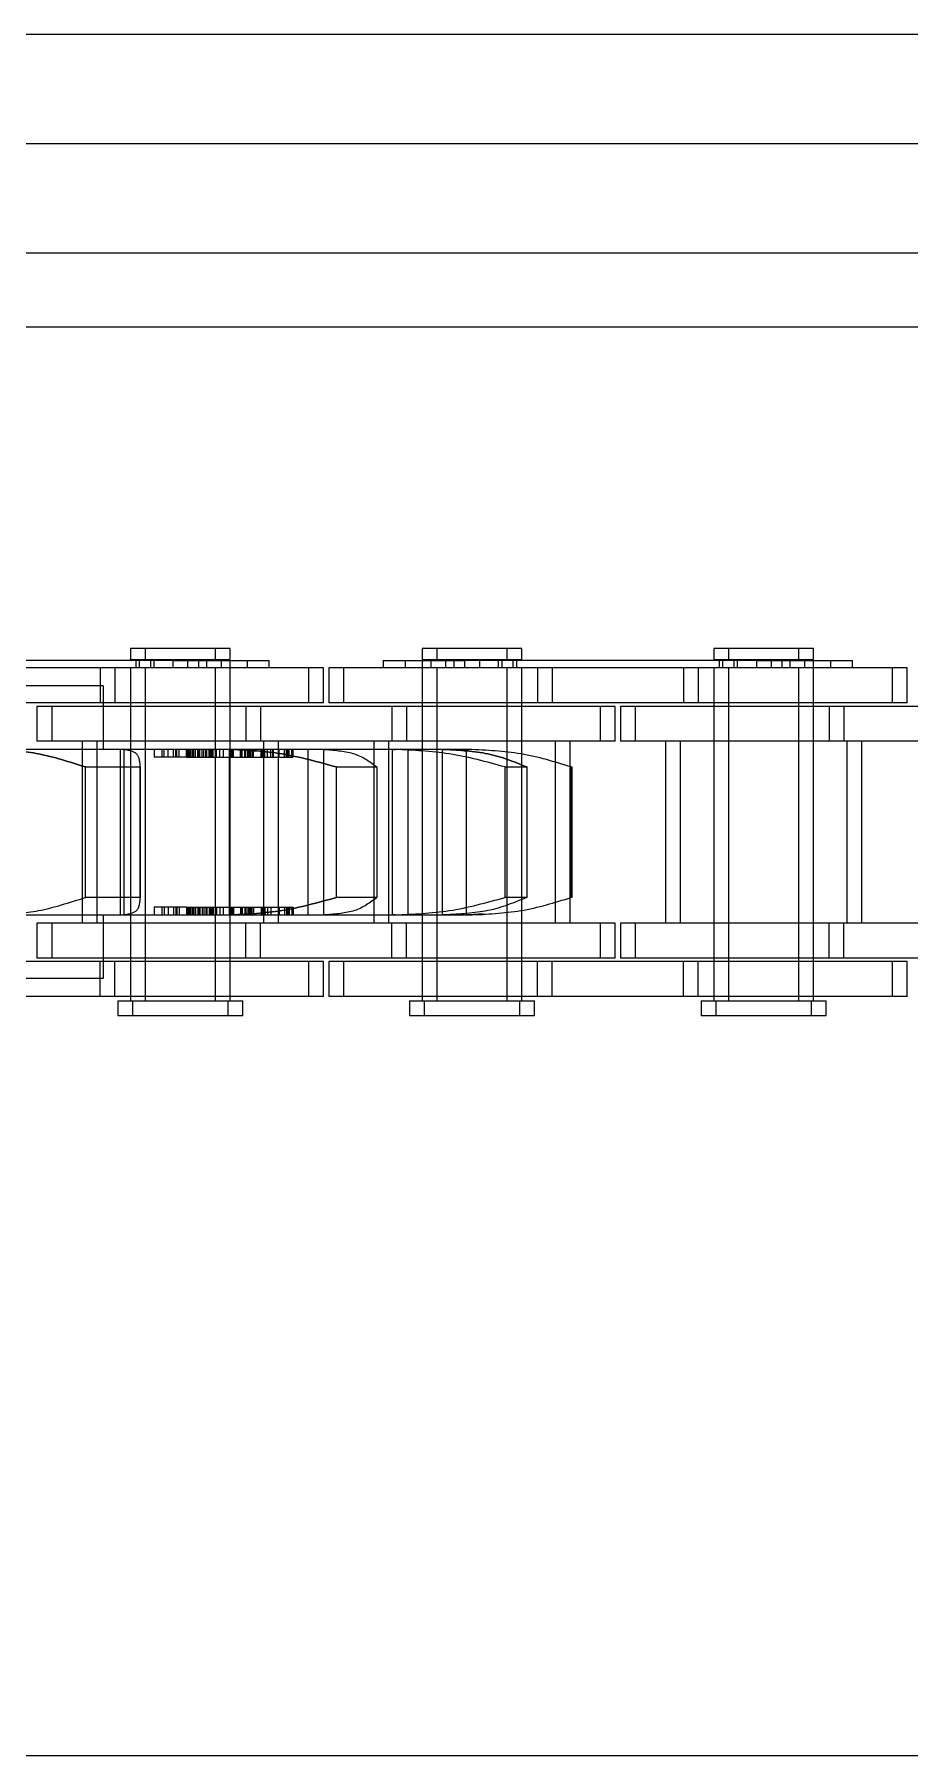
# Model space of a CAD drawing. Header units: metres. Extents: x 0 to 21025, y 0 to 14850.
# Drawn here: x 3559.6 to 3597.7, y 9261.1 to 9336.1 of the extents above; entities that cross this region are included whole.
import ezdxf

# ---------------------------------------------------------------- set-up
doc = ezdxf.new("R2010")
doc.units = ezdxf.units.M
doc.header["$LTSCALE"] = 25
doc.linetypes.add('HIDDEN2', pattern=[4.7625, 3.175, -1.5875])
doc.layers.add('SL4', color=4, linetype='Continuous')
doc.layers.add('ST1', color=7, linetype='HIDDEN2')

msp = doc.modelspace()

# ---------------------------------------------------------------- linework, layer by layer
at = {"layer": 'SL4'}
for p, q in [((4205.539, 9336.149), (2880.564, 9336.149)), ((2880.564, 9326.624), (4205.539, 9326.624)), ((2880.564, 9261.149), (4205.539, 9261.149))]:
    msp.add_line(p, q, dxfattribs=at)
at = {"layer": 'ST1'}
for p, q in [((4205.539, 9331.386), (2880.564, 9331.386)), ((2880.564, 9326.624), (4205.539, 9326.624)), ((4205.539, 9323.386), (2880.564, 9323.386)), ((3567.475, 9309.384), (3563.785, 9309.384)), ((3563.785, 9309.384), (3563.785, 9308.91)), ((3564.424, 9309.384), (3564.424, 9308.91)), ((3568.114, 9309.384), (3567.475, 9309.384)), ((3567.475, 9308.91), (3567.475, 9309.384)), ((3568.114, 9308.91), (3568.114, 9309.384)), ((3580.175, 9309.384), (3576.485, 9309.384)), ((3576.485, 9309.384), (3576.485, 9308.91)), ((3577.124, 9309.384), (3577.124, 9308.91)), ((3580.814, 9309.384), (3580.175, 9309.384)), ((3580.175, 9308.91), (3580.175, 9309.384)), ((3580.814, 9308.91), (3580.814, 9309.384)), ((3592.875, 9309.384), (3589.185, 9309.384)), ((3589.185, 9309.384), (3589.185, 9308.91)), ((3589.824, 9309.384), (3589.824, 9308.91)), ((3593.514, 9309.384), (3592.875, 9309.384)), ((3592.875, 9308.91), (3592.875, 9309.384)), ((3593.514, 9308.91), (3593.514, 9309.384)), ((3565.63, 9308.873), (3552.93, 9308.873)), ((3562.455, 9308.541), (3556.105, 9308.541)), ((3562.455, 9308.541), (3562.455, 9307.021)), ((3571.55, 9308.541), (3562.455, 9308.541)), ((3563.094, 9308.541), (3563.094, 9307.021)), ((3563.785, 9308.91), (3567.475, 9308.91)), ((3563.785, 9308.541), (3563.785, 9307.021)), ((3563.785, 9308.541), (3563.785, 9294.042)), ((3564.011, 9308.873), (3564.011, 9308.541)), ((3564.154, 9308.91), (3564.154, 9308.541)), ((3564.424, 9308.541), (3564.424, 9307.021)), ((3564.424, 9308.541), (3564.424, 9294.042)), ((3564.65, 9308.873), (3564.65, 9308.541)), ((3564.793, 9308.91), (3564.793, 9308.541)), ((3565.63, 9308.873), (3565.63, 9308.541)), ((3565.63, 9308.873), (3568.861, 9308.873)), ((3566.269, 9308.873), (3566.269, 9308.541)), ((3566.737, 9308.873), (3566.737, 9308.541)), ((3567.106, 9308.541), (3567.106, 9308.91)), ((3567.475, 9308.91), (3568.114, 9308.91)), ((3567.475, 9307.021), (3567.475, 9308.541)), ((3567.475, 9294.042), (3567.475, 9308.541)), ((3567.745, 9308.541), (3567.745, 9308.91)), ((3568.114, 9307.021), (3568.114, 9308.873)), ((3568.114, 9294.042), (3568.114, 9308.541)), ((3568.861, 9308.873), (3568.861, 9308.541)), ((3568.861, 9308.873), (3569.821, 9308.873)), ((3569.821, 9308.541), (3569.821, 9308.873)), ((3572.189, 9308.541), (3571.55, 9308.541)), ((3571.55, 9307.021), (3571.55, 9308.541)), ((3572.189, 9307.021), (3572.189, 9308.541)), ((3581.505, 9308.541), (3572.41, 9308.541)), ((3572.41, 9308.541), (3572.41, 9307.021)), ((3573.049, 9308.541), (3573.049, 9307.021)), ((3574.778, 9308.873), (3578.33, 9308.873)), ((3574.778, 9308.873), (3574.778, 9308.541)), ((3575.738, 9308.873), (3575.738, 9308.541)), ((3576.485, 9308.91), (3580.175, 9308.91)), ((3576.485, 9308.873), (3576.485, 9307.021)), ((3576.485, 9308.541), (3576.485, 9294.042)), ((3576.854, 9308.91), (3576.854, 9308.541)), ((3577.124, 9308.541), (3577.124, 9307.021)), ((3577.124, 9308.541), (3577.124, 9294.042)), ((3577.493, 9308.91), (3577.493, 9308.541)), ((3577.862, 9308.873), (3577.862, 9308.541)), ((3578.33, 9308.873), (3578.33, 9308.541)), ((3591.03, 9308.873), (3578.33, 9308.873)), ((3578.969, 9308.873), (3578.969, 9308.541)), ((3579.806, 9308.541), (3579.806, 9308.91)), ((3579.949, 9308.873), (3579.949, 9308.541)), ((3580.175, 9308.91), (3580.814, 9308.91)), ((3580.175, 9307.021), (3580.175, 9308.541)), ((3580.175, 9294.042), (3580.175, 9308.541)), ((3580.445, 9308.541), (3580.445, 9308.91)), ((3580.588, 9308.873), (3580.588, 9308.541)), ((3580.814, 9307.021), (3580.814, 9308.541)), ((3580.814, 9294.042), (3580.814, 9308.541)), ((3581.505, 9308.541), (3581.505, 9307.021)), ((3587.855, 9308.541), (3581.505, 9308.541)), ((3582.144, 9308.541), (3582.144, 9307.021)), ((3587.855, 9308.541), (3587.855, 9307.021)), ((3596.95, 9308.541), (3587.855, 9308.541)), ((3588.494, 9308.541), (3588.494, 9307.021)), ((3589.185, 9308.91), (3592.875, 9308.91)), ((3589.185, 9308.541), (3589.185, 9307.021)), ((3589.185, 9308.541), (3589.185, 9294.042)), ((3589.411, 9308.873), (3589.411, 9308.541)), ((3589.554, 9308.91), (3589.554, 9308.541)), ((3589.824, 9308.541), (3589.824, 9307.021)), ((3589.824, 9308.541), (3589.824, 9294.042)), ((3590.05, 9308.873), (3590.05, 9308.541)), ((3590.193, 9308.91), (3590.193, 9308.541)), ((3591.03, 9308.873), (3591.03, 9308.541)), ((3591.03, 9308.873), (3594.261, 9308.873)), ((3591.669, 9308.873), (3591.669, 9308.541)), ((3592.137, 9308.873), (3592.137, 9308.541)), ((3592.506, 9308.541), (3592.506, 9308.91)), ((3592.875, 9308.91), (3593.514, 9308.91)), ((3592.875, 9307.021), (3592.875, 9308.541)), ((3592.875, 9294.042), (3592.875, 9308.541)), ((3593.145, 9308.541), (3593.145, 9308.91)), ((3593.514, 9307.021), (3593.514, 9308.873)), ((3593.514, 9294.042), (3593.514, 9308.541)), ((3594.261, 9308.873), (3594.261, 9308.541)), ((3594.261, 9308.873), (3595.221, 9308.873)), ((3595.221, 9308.541), (3595.221, 9308.873)), ((3597.589, 9308.541), (3596.95, 9308.541)), ((3596.95, 9307.021), (3596.95, 9308.541)), ((3597.589, 9307.021), (3597.589, 9308.541)), ((3562.596, 9307.759), (3523.508, 9307.759)), ((3562.596, 9307.759), (3562.596, 9304.989)), ((3562.455, 9307.021), (3556.105, 9307.021)), ((3568.805, 9306.869), (3559.71, 9306.869)), ((3559.71, 9306.869), (3559.71, 9305.349)), ((3560.349, 9306.869), (3560.349, 9305.349)), ((3571.55, 9307.021), (3562.455, 9307.021)), ((3563.785, 9306.869), (3563.785, 9305.349)), ((3564.424, 9306.869), (3564.424, 9305.349)), ((3567.475, 9305.349), (3567.475, 9306.869)), ((3568.114, 9305.349), (3568.114, 9306.869)), ((3568.805, 9306.869), (3568.805, 9305.349)), ((3575.155, 9306.869), (3568.805, 9306.869)), ((3569.444, 9306.869), (3569.444, 9305.349)), ((3572.189, 9307.021), (3571.55, 9307.021)), ((3581.505, 9307.021), (3572.41, 9307.021)), ((3575.155, 9306.869), (3575.155, 9305.349)), ((3584.25, 9306.869), (3575.155, 9306.869)), ((3575.794, 9306.869), (3575.794, 9305.349)), ((3576.485, 9306.869), (3576.485, 9305.349)), ((3577.124, 9306.869), (3577.124, 9305.349)), ((3580.175, 9305.349), (3580.175, 9306.869)), ((3580.814, 9305.349), (3580.814, 9306.869)), ((3587.855, 9307.021), (3581.505, 9307.021)), ((3584.889, 9306.869), (3584.25, 9306.869)), ((3584.25, 9305.349), (3584.25, 9306.869)), ((3584.889, 9305.349), (3584.889, 9306.869)), ((3594.205, 9306.869), (3585.11, 9306.869)), ((3585.11, 9306.869), (3585.11, 9305.349)), ((3585.749, 9306.869), (3585.749, 9305.349)), ((3596.95, 9307.021), (3587.855, 9307.021)), ((3589.185, 9306.869), (3589.185, 9305.349)), ((3589.824, 9306.869), (3589.824, 9305.349)), ((3592.875, 9305.349), (3592.875, 9306.869)), ((3593.514, 9305.349), (3593.514, 9306.869)), ((3594.205, 9306.869), (3594.205, 9305.349)), ((3600.555, 9306.869), (3594.205, 9306.869)), ((3594.844, 9306.869), (3594.844, 9305.349)), ((3597.589, 9307.021), (3596.95, 9307.021)), ((3568.805, 9305.349), (3559.71, 9305.349)), ((3561.67, 9305.349), (3561.67, 9297.419)), ((3562.309, 9305.349), (3562.309, 9297.419)), ((3563.785, 9305.349), (3563.785, 9297.419)), ((3564.424, 9305.349), (3564.424, 9297.419)), ((3567.475, 9297.419), (3567.475, 9305.349)), ((3568.114, 9297.419), (3568.114, 9305.349)), ((3575.155, 9305.349), (3568.805, 9305.349)), ((3569.59, 9297.419), (3569.59, 9305.349)), ((3570.229, 9297.419), (3570.229, 9305.349)), ((3574.37, 9305.349), (3574.37, 9297.419)), ((3575.009, 9305.349), (3575.009, 9297.419)), ((3584.25, 9305.349), (3575.155, 9305.349)), ((3576.485, 9305.349), (3576.485, 9297.419)), ((3577.124, 9305.349), (3577.124, 9297.419)), ((3580.175, 9297.419), (3580.175, 9305.349)), ((3580.814, 9297.419), (3580.814, 9305.349)), ((3582.29, 9297.419), (3582.29, 9305.349)), ((3582.929, 9297.419), (3582.929, 9305.349)), ((3584.889, 9305.349), (3584.25, 9305.349)), ((3594.205, 9305.349), (3585.11, 9305.349)), ((3587.07, 9305.349), (3587.07, 9297.419)), ((3587.709, 9305.349), (3587.709, 9297.419)), ((3589.185, 9305.349), (3589.185, 9297.419)), ((3589.824, 9305.349), (3589.824, 9297.419)), ((3592.875, 9297.419), (3592.875, 9305.349)), ((3593.514, 9297.419), (3593.514, 9305.349)), ((3600.555, 9305.349), (3594.205, 9305.349)), ((3594.99, 9297.419), (3594.99, 9305.349)), ((3595.629, 9297.419), (3595.629, 9305.349)), ((3563.526, 9304.989), (3558.044, 9304.989)), ((3563.337, 9304.989), (3563.337, 9297.779)), ((3563.487, 9304.989), (3563.487, 9297.779)), ((3568.071, 9304.989), (3563.526, 9304.989)), ((3564.813, 9304.989), (3564.813, 9304.654)), ((3565.652, 9304.654), (3564.813, 9304.654)), ((3565.148, 9304.989), (3565.148, 9304.654)), ((3565.25, 9304.654), (3565.25, 9304.989)), ((3565.421, 9304.654), (3565.421, 9304.989)), ((3565.652, 9304.654), (3565.652, 9304.989)), ((3565.805, 9304.654), (3565.652, 9304.654)), ((3565.756, 9304.654), (3565.756, 9304.989)), ((3565.805, 9304.654), (3565.805, 9304.989)), ((3566.219, 9304.654), (3565.805, 9304.654)), ((3565.897, 9304.654), (3565.897, 9304.989)), ((3566.219, 9304.654), (3566.219, 9304.989)), ((3566.219, 9304.654), (3568.649, 9304.654)), ((3566.278, 9304.989), (3566.278, 9304.654)), ((3566.279, 9304.654), (3566.279, 9304.989)), ((3566.33, 9304.654), (3566.33, 9304.989)), ((3566.343, 9304.654), (3566.343, 9304.989)), ((3566.344, 9304.654), (3566.344, 9304.989)), ((3566.401, 9304.654), (3566.401, 9304.989)), ((3566.477, 9304.654), (3566.477, 9304.989)), ((3566.486, 9304.654), (3566.486, 9304.989)), ((3566.517, 9304.654), (3566.517, 9304.989)), ((3566.591, 9304.989), (3566.591, 9304.654)), ((3566.594, 9304.654), (3566.594, 9304.989)), ((3566.602, 9304.654), (3566.602, 9304.989)), ((3566.615, 9304.654), (3566.615, 9304.989)), ((3566.708, 9304.654), (3566.708, 9304.989)), ((3566.728, 9304.654), (3566.728, 9304.989)), ((3566.735, 9304.654), (3566.735, 9304.989)), ((3566.804, 9304.654), (3566.804, 9304.989)), ((3566.897, 9304.654), (3566.897, 9304.989)), ((3566.981, 9304.654), (3566.981, 9304.989)), ((3567.061, 9304.654), (3567.061, 9304.989)), ((3567.109, 9304.654), (3567.109, 9304.989)), ((3567.213, 9304.654), (3567.213, 9304.989)), ((3567.245, 9304.654), (3567.245, 9304.989)), ((3567.248, 9304.654), (3567.248, 9304.989)), ((3567.281, 9304.654), (3567.281, 9304.989)), ((3567.32, 9304.654), (3567.32, 9304.989)), ((3567.354, 9304.654), (3567.354, 9304.989)), ((3567.357, 9304.654), (3567.357, 9304.989)), ((3567.383, 9304.654), (3567.383, 9304.989)), ((3567.387, 9304.654), (3567.387, 9304.989)), ((3567.475, 9304.654), (3567.475, 9304.989)), ((3567.488, 9304.654), (3567.488, 9304.989)), ((3567.505, 9304.654), (3567.505, 9304.989)), ((3567.524, 9304.654), (3567.524, 9304.989)), ((3567.532, 9304.654), (3567.532, 9304.989)), ((3567.665, 9304.654), (3567.665, 9304.989)), ((3567.825, 9304.654), (3567.825, 9304.989)), ((3568.071, 9304.989), (3568.071, 9297.779)), ((3568.186, 9304.989), (3568.071, 9304.989)), ((3568.071, 9304.989), (3568.186, 9304.989)), ((3568.186, 9304.989), (3568.071, 9304.989)), ((3568.159, 9304.654), (3568.159, 9304.989)), ((3572.255, 9304.989), (3568.186, 9304.989)), ((3568.208, 9304.654), (3568.208, 9304.989)), ((3568.269, 9304.654), (3568.269, 9304.989)), ((3568.568, 9304.654), (3568.568, 9304.989)), ((3568.609, 9304.654), (3568.609, 9304.989)), ((3568.63, 9304.654), (3568.63, 9304.989)), ((3568.649, 9304.654), (3568.649, 9304.989)), ((3568.649, 9304.654), (3569.039, 9304.654)), ((3568.758, 9304.654), (3568.758, 9304.989)), ((3568.804, 9304.654), (3568.804, 9304.989)), ((3568.885, 9304.654), (3568.885, 9304.989)), ((3568.939, 9304.654), (3568.939, 9304.989)), ((3568.993, 9304.654), (3568.993, 9304.989)), ((3569.011, 9304.654), (3569.011, 9304.989)), ((3569.032, 9304.654), (3569.032, 9304.989)), ((3569.039, 9304.654), (3569.039, 9304.989)), ((3569.039, 9304.654), (3569.886, 9304.654)), ((3569.111, 9304.654), (3569.111, 9304.989)), ((3569.135, 9304.654), (3569.135, 9304.989)), ((3569.47, 9304.654), (3569.47, 9304.989)), ((3569.496, 9304.654), (3569.496, 9304.989)), ((3569.543, 9304.654), (3569.543, 9304.989)), ((3569.58, 9304.654), (3569.58, 9304.989)), ((3569.628, 9304.654), (3569.628, 9304.989)), ((3569.75, 9304.654), (3569.75, 9304.989)), ((3569.886, 9304.654), (3569.886, 9304.989)), ((3569.886, 9304.654), (3570.169, 9304.654)), ((3569.982, 9304.654), (3569.982, 9304.989)), ((3570.003, 9304.654), (3570.003, 9304.989)), ((3570.169, 9304.654), (3570.253, 9304.654)), ((3570.253, 9304.654), (3570.253, 9304.989)), ((3570.253, 9304.654), (3570.577, 9304.654)), ((3570.487, 9304.654), (3570.487, 9304.989)), ((3570.577, 9304.654), (3570.577, 9304.989)), ((3570.577, 9304.654), (3570.613, 9304.654)), ((3570.613, 9304.654), (3570.613, 9304.989)), ((3570.613, 9304.654), (3570.821, 9304.654)), ((3570.656, 9304.654), (3570.656, 9304.989)), ((3570.693, 9304.654), (3570.693, 9304.989)), ((3570.811, 9304.654), (3570.811, 9304.989)), ((3570.821, 9304.654), (3570.821, 9304.989)), ((3570.821, 9304.654), (3570.856, 9304.654)), ((3570.841, 9304.654), (3570.841, 9304.989)), ((3570.856, 9304.654), (3570.856, 9304.989)), ((3571.507, 9304.989), (3571.507, 9297.779)), ((3572.177, 9304.989), (3572.177, 9297.779)), ((3572.255, 9304.989), (3572.177, 9304.989)), ((3572.177, 9304.989), (3572.255, 9304.989)), ((3575.168, 9304.989), (3572.255, 9304.989)), ((3575.168, 9304.989), (3575.168, 9297.779)), ((3575.297, 9304.989), (3575.168, 9304.989)), ((3575.168, 9304.989), (3575.297, 9304.989)), ((3575.168, 9304.989), (3575.297, 9304.989)), ((3575.297, 9304.989), (3575.168, 9304.989)), ((3577.462, 9304.989), (3575.297, 9304.989)), ((3575.854, 9304.989), (3575.854, 9297.779)), ((3577.353, 9304.989), (3577.353, 9297.779)), ((3577.462, 9304.989), (3577.353, 9304.989)), ((3577.353, 9304.989), (3577.462, 9304.989)), ((3578.392, 9304.989), (3577.462, 9304.989)), ((3578.392, 9304.989), (3578.392, 9297.779)), ((3578.518, 9304.989), (3578.392, 9304.989)), ((3578.392, 9304.989), (3578.518, 9304.989)), ((3578.392, 9304.989), (3578.518, 9304.989)), ((3578.518, 9304.989), (3578.392, 9304.989)), ((3578.659, 9304.989), (3578.518, 9304.989)), ((3561.822, 9304.227), (3564.198, 9304.227)), ((3561.822, 9298.541), (3561.822, 9304.227)), ((3564.198, 9304.227), (3564.198, 9298.541)), ((3564.2, 9298.483), (3564.2, 9304.284)), ((3564.2, 9304.284), (3564.2, 9304.284)), ((3572.748, 9304.227), (3574.511, 9304.227)), ((3572.748, 9298.541), (3572.748, 9304.227)), ((3574.511, 9304.227), (3574.511, 9298.541)), ((3580.092, 9304.227), (3581.03, 9304.227)), ((3580.092, 9298.541), (3580.092, 9304.227)), ((3581.03, 9304.227), (3581.03, 9298.541)), ((3582.968, 9304.227), (3582.992, 9304.227)), ((3582.968, 9298.541), (3582.968, 9304.227)), ((3582.992, 9304.227), (3582.992, 9298.541)), ((3564.198, 9298.541), (3561.822, 9298.541)), ((3574.511, 9298.541), (3572.748, 9298.541)), ((3581.03, 9298.541), (3580.092, 9298.541)), ((3582.992, 9298.541), (3582.968, 9298.541)), ((3558.044, 9297.779), (3563.526, 9297.779)), ((3562.596, 9297.779), (3562.596, 9295.009)), ((3563.526, 9297.779), (3568.071, 9297.779)), ((3564.2, 9298.483), (3564.2, 9298.483)), ((3565.652, 9298.113), (3564.813, 9298.113)), ((3564.813, 9298.113), (3564.813, 9297.779)), ((3565.148, 9298.113), (3565.148, 9297.779)), ((3565.25, 9298.113), (3565.25, 9297.779)), ((3565.421, 9298.113), (3565.421, 9297.779)), ((3565.805, 9298.113), (3565.652, 9298.113)), ((3565.652, 9298.113), (3565.652, 9297.779)), ((3565.756, 9298.113), (3565.756, 9297.779)), ((3566.219, 9298.113), (3565.805, 9298.113)), ((3565.805, 9298.113), (3565.805, 9297.779)), ((3565.897, 9298.113), (3565.897, 9297.779)), ((3566.219, 9298.113), (3568.649, 9298.113)), ((3566.219, 9298.113), (3566.219, 9297.779)), ((3566.278, 9298.113), (3566.278, 9297.779)), ((3566.279, 9298.113), (3566.279, 9297.779)), ((3566.33, 9298.113), (3566.33, 9297.779)), ((3566.343, 9298.113), (3566.343, 9297.779)), ((3566.344, 9298.113), (3566.344, 9297.779)), ((3566.401, 9298.113), (3566.401, 9297.779)), ((3566.477, 9298.113), (3566.477, 9297.779)), ((3566.486, 9298.113), (3566.486, 9297.779)), ((3566.517, 9298.113), (3566.517, 9297.779)), ((3566.591, 9298.113), (3566.591, 9297.779)), ((3566.594, 9298.113), (3566.594, 9297.779)), ((3566.602, 9298.113), (3566.602, 9297.779)), ((3566.615, 9298.113), (3566.615, 9297.779)), ((3566.708, 9298.113), (3566.708, 9297.779)), ((3566.728, 9298.113), (3566.728, 9297.779)), ((3566.735, 9298.113), (3566.735, 9297.779)), ((3566.804, 9298.113), (3566.804, 9297.779)), ((3566.897, 9298.113), (3566.897, 9297.779)), ((3566.981, 9298.113), (3566.981, 9297.779)), ((3567.061, 9298.113), (3567.061, 9297.779)), ((3567.109, 9298.113), (3567.109, 9297.779)), ((3567.213, 9298.113), (3567.213, 9297.779)), ((3567.245, 9298.113), (3567.245, 9297.779)), ((3567.248, 9298.113), (3567.248, 9297.779)), ((3567.281, 9298.113), (3567.281, 9297.779)), ((3567.32, 9298.113), (3567.32, 9297.779)), ((3567.354, 9298.113), (3567.354, 9297.779)), ((3567.357, 9298.113), (3567.357, 9297.779)), ((3567.383, 9298.113), (3567.383, 9297.779)), ((3567.387, 9298.113), (3567.387, 9297.779)), ((3567.475, 9298.113), (3567.475, 9297.779)), ((3567.488, 9298.113), (3567.488, 9297.779)), ((3567.505, 9298.113), (3567.505, 9297.779)), ((3567.524, 9298.113), (3567.524, 9297.779)), ((3567.532, 9298.113), (3567.532, 9297.779)), ((3567.665, 9298.113), (3567.665, 9297.779)), ((3567.825, 9297.779), (3567.825, 9298.113)), ((3568.071, 9297.779), (3568.186, 9297.779)), ((3568.186, 9297.779), (3568.071, 9297.779)), ((3568.186, 9297.779), (3568.071, 9297.779)), ((3568.159, 9297.779), (3568.159, 9298.113)), ((3568.186, 9297.779), (3572.255, 9297.779)), ((3568.208, 9298.113), (3568.208, 9297.779)), ((3568.269, 9298.113), (3568.269, 9297.779)), ((3568.568, 9298.113), (3568.568, 9297.779)), ((3568.609, 9298.113), (3568.609, 9297.779)), ((3568.63, 9298.113), (3568.63, 9297.779)), ((3568.649, 9298.113), (3569.039, 9298.113)), ((3568.649, 9298.113), (3568.649, 9297.779)), ((3568.758, 9298.113), (3568.758, 9297.779)), ((3568.804, 9298.113), (3568.804, 9297.779)), ((3568.885, 9298.113), (3568.885, 9297.779)), ((3568.939, 9298.113), (3568.939, 9297.779)), ((3568.993, 9298.113), (3568.993, 9297.779)), ((3569.011, 9298.113), (3569.011, 9297.779)), ((3569.032, 9298.113), (3569.032, 9297.779)), ((3569.039, 9298.113), (3569.039, 9297.779)), ((3569.039, 9298.113), (3569.886, 9298.113)), ((3569.111, 9298.113), (3569.111, 9297.779)), ((3569.135, 9298.113), (3569.135, 9297.779)), ((3569.47, 9298.113), (3569.47, 9297.779)), ((3569.496, 9298.113), (3569.496, 9297.779)), ((3569.543, 9298.113), (3569.543, 9297.779)), ((3569.58, 9298.113), (3569.58, 9297.779)), ((3569.628, 9298.113), (3569.628, 9297.779)), ((3569.75, 9298.113), (3569.75, 9297.779)), ((3569.886, 9298.113), (3569.886, 9297.779)), ((3569.886, 9298.113), (3570.169, 9298.113)), ((3570.169, 9298.113), (3570.253, 9298.113)), ((3570.253, 9298.113), (3570.253, 9297.779)), ((3570.253, 9298.113), (3570.577, 9298.113)), ((3570.487, 9298.113), (3570.487, 9297.779)), ((3570.577, 9298.113), (3570.577, 9297.779)), ((3570.577, 9298.113), (3570.613, 9298.113)), ((3570.613, 9298.113), (3570.613, 9297.779)), ((3570.613, 9298.113), (3570.821, 9298.113)), ((3570.656, 9298.113), (3570.656, 9297.779)), ((3570.693, 9298.113), (3570.693, 9297.779)), ((3570.811, 9298.113), (3570.811, 9297.779)), ((3570.821, 9298.113), (3570.821, 9297.779)), ((3570.821, 9298.113), (3570.856, 9298.113)), ((3570.841, 9298.113), (3570.841, 9297.779)), ((3570.856, 9298.113), (3570.856, 9297.779)), ((3572.177, 9297.779), (3572.255, 9297.779)), ((3572.255, 9297.779), (3572.177, 9297.779)), ((3572.255, 9297.779), (3575.168, 9297.779)), ((3575.168, 9297.779), (3575.297, 9297.779)), ((3575.297, 9297.779), (3575.168, 9297.779)), ((3575.297, 9297.779), (3575.168, 9297.779)), ((3575.168, 9297.779), (3575.297, 9297.779)), ((3575.297, 9297.779), (3577.462, 9297.779)), ((3577.353, 9297.779), (3577.462, 9297.779)), ((3577.462, 9297.779), (3577.353, 9297.779)), ((3577.462, 9297.779), (3578.392, 9297.779)), ((3578.392, 9297.779), (3578.518, 9297.779)), ((3578.518, 9297.779), (3578.392, 9297.779)), ((3578.518, 9297.779), (3578.392, 9297.779)), ((3578.392, 9297.779), (3578.518, 9297.779)), ((3579.133, 9297.831), (3578.518, 9297.779)), ((3578.518, 9297.779), (3578.659, 9297.779)), ((3579.139, 9297.788), (3578.659, 9297.779)), ((3568.805, 9297.419), (3559.71, 9297.419)), ((3559.71, 9297.419), (3559.71, 9295.899)), ((3560.349, 9297.419), (3560.349, 9295.899)), ((3563.785, 9297.419), (3563.785, 9295.899)), ((3564.424, 9297.419), (3564.424, 9295.899)), ((3567.475, 9295.899), (3567.475, 9297.419)), ((3568.114, 9295.899), (3568.114, 9297.419)), ((3568.805, 9295.899), (3568.805, 9297.419)), ((3575.155, 9297.419), (3568.805, 9297.419)), ((3569.444, 9295.899), (3569.444, 9297.419)), ((3575.155, 9295.899), (3575.155, 9297.419)), ((3584.25, 9297.419), (3575.155, 9297.419)), ((3575.794, 9295.899), (3575.794, 9297.419)), ((3576.485, 9297.419), (3576.485, 9295.899)), ((3577.124, 9297.419), (3577.124, 9295.899)), ((3580.175, 9295.899), (3580.175, 9297.419)), ((3580.814, 9295.899), (3580.814, 9297.419)), ((3584.889, 9297.419), (3584.25, 9297.419)), ((3584.25, 9295.899), (3584.25, 9297.419)), ((3584.889, 9295.899), (3584.889, 9297.419)), ((3594.205, 9297.419), (3585.11, 9297.419)), ((3585.11, 9297.419), (3585.11, 9295.899)), ((3585.749, 9297.419), (3585.749, 9295.899)), ((3589.185, 9297.419), (3589.185, 9295.899)), ((3589.824, 9297.419), (3589.824, 9295.899)), ((3592.875, 9295.899), (3592.875, 9297.419)), ((3593.514, 9295.899), (3593.514, 9297.419)), ((3594.205, 9295.899), (3594.205, 9297.419)), ((3600.555, 9297.419), (3594.205, 9297.419)), ((3594.844, 9295.899), (3594.844, 9297.419)), ((3562.455, 9295.747), (3556.105, 9295.747)), ((3568.805, 9295.899), (3559.71, 9295.899)), ((3562.455, 9294.227), (3562.455, 9295.747)), ((3571.55, 9295.747), (3562.455, 9295.747)), ((3563.094, 9294.227), (3563.094, 9295.747)), ((3563.785, 9295.747), (3563.785, 9294.227)), ((3564.424, 9295.747), (3564.424, 9294.227)), ((3567.475, 9294.227), (3567.475, 9295.747)), ((3568.114, 9294.227), (3568.114, 9295.747)), ((3575.155, 9295.899), (3568.805, 9295.899)), ((3572.189, 9295.747), (3571.55, 9295.747)), ((3571.55, 9294.227), (3571.55, 9295.747)), ((3572.189, 9294.227), (3572.189, 9295.747)), ((3581.505, 9295.747), (3572.41, 9295.747)), ((3572.41, 9295.747), (3572.41, 9294.227)), ((3573.049, 9295.747), (3573.049, 9294.227)), ((3584.25, 9295.899), (3575.155, 9295.899)), ((3576.485, 9295.747), (3576.485, 9294.227)), ((3577.124, 9295.747), (3577.124, 9294.227)), ((3580.175, 9294.227), (3580.175, 9295.747)), ((3580.814, 9294.227), (3580.814, 9295.747)), ((3581.505, 9294.227), (3581.505, 9295.747)), ((3587.855, 9295.747), (3581.505, 9295.747)), ((3582.144, 9294.227), (3582.144, 9295.747)), ((3584.889, 9295.899), (3584.25, 9295.899)), ((3594.205, 9295.899), (3585.11, 9295.899)), ((3587.855, 9294.227), (3587.855, 9295.747)), ((3596.95, 9295.747), (3587.855, 9295.747)), ((3588.494, 9294.227), (3588.494, 9295.747)), ((3589.185, 9295.747), (3589.185, 9294.227)), ((3589.824, 9295.747), (3589.824, 9294.227)), ((3592.875, 9294.227), (3592.875, 9295.747)), ((3593.514, 9294.227), (3593.514, 9295.747)), ((3600.555, 9295.899), (3594.205, 9295.899)), ((3597.589, 9295.747), (3596.95, 9295.747)), ((3596.95, 9294.227), (3596.95, 9295.747)), ((3597.589, 9294.227), (3597.589, 9295.747)), ((3562.596, 9295.009), (3523.508, 9295.009)), ((3562.455, 9294.227), (3556.105, 9294.227)), ((3571.55, 9294.227), (3562.455, 9294.227)), ((3563.231, 9294.042), (3568.028, 9294.042)), ((3563.231, 9294.042), (3563.231, 9293.384)), ((3563.87, 9294.042), (3563.87, 9293.384)), ((3568.028, 9294.042), (3568.667, 9294.042)), ((3568.028, 9293.384), (3568.028, 9294.042)), ((3568.667, 9293.384), (3568.667, 9294.042)), ((3572.189, 9294.227), (3571.55, 9294.227)), ((3581.505, 9294.227), (3572.41, 9294.227)), ((3575.931, 9294.042), (3580.728, 9294.042)), ((3575.931, 9294.042), (3575.931, 9293.384)), ((3576.57, 9294.042), (3576.57, 9293.384)), ((3580.728, 9294.042), (3581.367, 9294.042)), ((3580.728, 9293.384), (3580.728, 9294.042)), ((3581.367, 9293.384), (3581.367, 9294.042)), ((3587.855, 9294.227), (3581.505, 9294.227)), ((3596.95, 9294.227), (3587.855, 9294.227)), ((3588.631, 9294.042), (3593.428, 9294.042)), ((3588.631, 9294.042), (3588.631, 9293.384)), ((3589.27, 9294.042), (3589.27, 9293.384)), ((3593.428, 9294.042), (3594.067, 9294.042)), ((3593.428, 9293.384), (3593.428, 9294.042)), ((3594.067, 9293.384), (3594.067, 9294.042)), ((3597.589, 9294.227), (3596.95, 9294.227)), ((3568.028, 9293.384), (3563.231, 9293.384)), ((3568.667, 9293.384), (3568.028, 9293.384)), ((3580.728, 9293.384), (3575.931, 9293.384)), ((3581.367, 9293.384), (3580.728, 9293.384)), ((3593.428, 9293.384), (3588.631, 9293.384)), ((3594.067, 9293.384), (3593.428, 9293.384))]:
    msp.add_line(p, q, dxfattribs=at)
for points, knots in [([(3561.822, 9304.227), (3561.125, 9304.449), (3559.772, 9304.88), (3558.608, 9304.953), (3558.044, 9304.989)], [0, 0, 0, 0, 0.515263, 1, 1, 1, 1]), ([(3558.044, 9304.989), (3558.608, 9304.953), (3559.772, 9304.88), (3561.125, 9304.449), (3561.822, 9304.227)], [0, 0, 0, 0, 0.484737, 1, 1, 1, 1]), ([(3563.526, 9304.989), (3563.727, 9304.953), (3564.144, 9304.88), (3564.179, 9304.449), (3564.198, 9304.227)], [0, 0, 0, 0, 0.4847353, 1, 1, 1, 1]), ([(3572.748, 9304.227), (3571.948, 9304.449), (3570.396, 9304.88), (3568.908, 9304.953), (3568.186, 9304.989)], [0, 0, 0, 0, 0.515264, 1, 1, 1, 1]), ([(3568.186, 9304.989), (3568.908, 9304.953), (3570.396, 9304.88), (3571.948, 9304.449), (3572.748, 9304.227)], [0, 0, 0, 0, 0.484736, 1, 1, 1, 1]), ([(3572.255, 9304.989), (3572.707, 9304.953), (3573.64, 9304.88), (3574.215, 9304.449), (3574.511, 9304.227)], [0, 0, 0, 0, 0.484737, 1, 1, 1, 1]), ([(3580.092, 9304.227), (3579.286, 9304.449), (3577.721, 9304.88), (3576.088, 9304.953), (3575.297, 9304.989)], [0, 0, 0, 0, 0.515256, 1, 1, 1, 1]), ([(3577.462, 9304.989), (3578.11, 9304.953), (3579.447, 9304.88), (3580.492, 9304.449), (3581.03, 9304.227)], [0, 0, 0, 0, 0.484736, 1, 1, 1, 1]), ([(3581.03, 9304.227), (3580.492, 9304.449), (3579.447, 9304.88), (3578.11, 9304.953), (3577.462, 9304.989)], [0, 0, 0, 0, 0.515264, 1, 1, 1, 1]), ([(3582.968, 9304.227), (3582.253, 9304.449), (3580.864, 9304.88), (3579.284, 9304.953), (3578.518, 9304.989)], [0, 0, 0, 0, 0.515254, 1, 1, 1, 1]), ([(3558.044, 9297.779), (3558.608, 9297.814), (3559.772, 9297.887), (3561.125, 9298.318), (3561.822, 9298.541)], [0, 0, 0, 0, 0.484736, 1, 1, 1, 1]), ([(3564.198, 9298.541), (3564.179, 9298.318), (3564.144, 9297.887), (3563.727, 9297.814), (3563.526, 9297.779)], [0, 0, 0, 0, 0.51526, 1, 1, 1, 1]), ([(3568.186, 9297.779), (3568.908, 9297.814), (3570.396, 9297.887), (3571.948, 9298.318), (3572.748, 9298.541)], [0, 0, 0, 0, 0.484736, 1, 1, 1, 1]), ([(3572.748, 9298.541), (3571.948, 9298.318), (3570.396, 9297.887), (3568.908, 9297.814), (3568.186, 9297.779)], [0, 0, 0, 0, 0.515264, 1, 1, 1, 1]), ([(3574.511, 9298.541), (3574.215, 9298.318), (3573.64, 9297.887), (3572.707, 9297.814), (3572.255, 9297.779)], [0, 0, 0, 0, 0.515263, 1, 1, 1, 1]), ([(3575.297, 9297.779), (3576.088, 9297.814), (3577.721, 9297.887), (3579.285, 9298.318), (3580.092, 9298.541)], [0, 0, 0, 0, 0.484722, 1, 1, 1, 1]), ([(3581.03, 9298.541), (3580.492, 9298.318), (3579.447, 9297.887), (3578.11, 9297.814), (3577.462, 9297.779)], [0, 0, 0, 0, 0.515264, 1, 1, 1, 1]), ([(3578.518, 9297.779), (3579.284, 9297.814), (3580.864, 9297.887), (3582.253, 9298.318), (3582.968, 9298.541)], [0, 0, 0, 0, 0.4847248, 1, 1, 1, 1])]:
    msp.add_open_spline(points, degree=3, knots=knots, dxfattribs=at)

doc.saveas('drawing.dxf')
